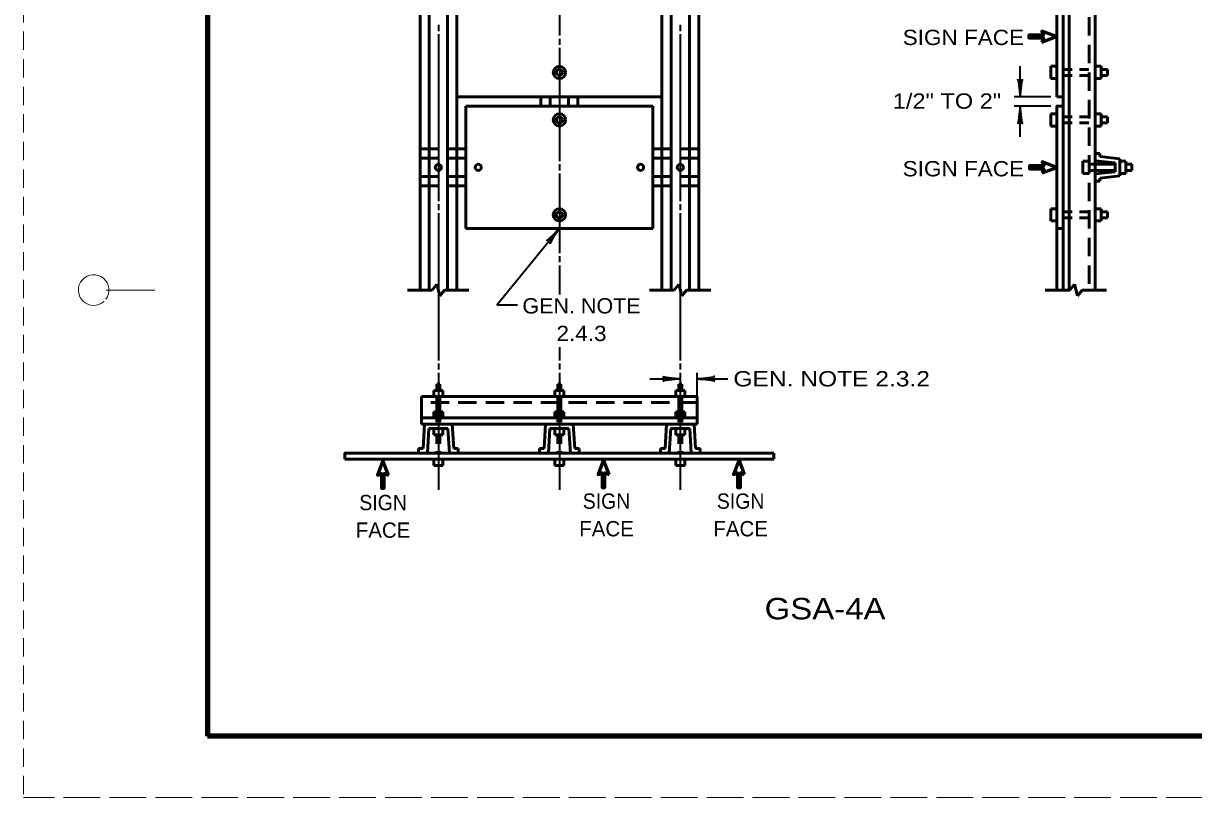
# Model space of a CAD drawing. Extents: x -45 to 635, y -382 to 59.
# Drawn here: x -44.9 to 146.2, y -381.5 to -255.1 of the extents above; entities that cross this region are included whole.
import ezdxf
from ezdxf.enums import TextEntityAlignment as Align

# ---------------------------------------------------------------- set-up
doc = ezdxf.new("R2010")
doc.units = 0
for name, pattern in [('LONG_DASHED', [7.5, 6, -1.5]), ('MEDIUM_DASHED', [4.5, 3, -1.5]), ('SHORT_DASHED', [2.7, 1.5, -1.2])]:
    doc.linetypes.add(name, pattern=pattern)
doc.layers.add('1', color=7, linetype='Continuous', lineweight=53)
doc.layers.add('61', color=7, linetype='Continuous', lineweight=35)

msp = doc.modelspace()

# ---------------------------------------------------------------- linework, layer by layer
at = {"layer": '1', "linetype": 'MEDIUM_DASHED', "lineweight": 13}
msp.add_line((-44.831, 58.54), (-44.891, -381.5), dxfattribs=at)
at = {"layer": '1'}
for p, q in [((19.863, -209.128), (19.863, -298.628)), ((21.363, -209.128), (21.363, -298.628)), ((24.363, -209.128), (24.363, -298.628)), ((25.863, -209.128), (25.863, -298.628)), ((59.363, -209.128), (59.363, -298.628)), ((60.863, -209.128), (60.863, -298.628)), ((63.863, -209.128), (63.863, -298.628)), ((65.363, -209.128), (65.363, -298.628)), ((125.848, -218.128), (125.848, -298.648)), ((130.098, -218.128), (130.098, -298.648)), ((123.848, -231.628), (123.848, -267.128)), ((122.848, -264.128), (122.848, -262.128)), ((122.848, -262.128), (123.848, -262.128)), ((131.098, -262.128), (130.098, -262.128)), ((131.098, -264.128), (131.098, -262.128)), ((131.098, -262.628), (132.098, -262.628)), ((131.098, -263.628), (132.098, -263.628)), ((132.098, -263.628), (132.098, -262.628)), ((122.848, -264.128), (123.848, -264.128)), ((131.098, -264.128), (130.098, -264.128)), ((59.363, -267.128), (25.863, -267.128)), ((39.613, -268.628), (39.613, -267.128)), ((41.113, -268.628), (41.113, -267.128)), ((44.113, -268.628), (44.113, -267.128)), ((45.613, -268.628), (45.613, -267.128)), ((123.848, -267.128), (124.848, -267.128)), ((57.863, -268.628), (27.363, -268.628)), ((27.363, -268.628), (27.363, -288.628)), ((57.863, -288.628), (57.863, -268.628)), ((122.848, -271.878), (122.848, -269.878)), ((122.848, -269.878), (123.848, -269.878)), ((131.098, -269.878), (130.098, -269.878)), ((131.098, -271.878), (131.098, -269.878)), ((131.098, -270.378), (132.098, -270.378)), ((132.098, -271.378), (132.098, -270.378)), ((122.848, -271.878), (123.848, -271.878)), ((131.098, -271.878), (130.098, -271.878)), ((131.098, -271.378), (132.098, -271.378)), ((130.848, -276.378), (130.098, -276.378)), ((130.848, -276.378), (130.848, -276.878)), ((130.848, -276.878), (134.098, -277.239)), ((128.098, -277.628), (128.098, -279.628)), ((128.098, -277.628), (129.098, -277.628)), ((130.098, -277.549), (133.348, -277.91)), ((130.098, -278.128), (133.348, -278.128)), ((133.348, -277.91), (133.348, -279.346)), ((134.098, -277.239), (134.098, -280.017)), ((135.098, -277.628), (134.098, -277.628)), ((135.098, -277.628), (135.098, -279.628)), ((135.098, -278.128), (136.098, -278.128)), ((136.098, -278.128), (136.098, -279.128)), ((128.098, -279.628), (129.098, -279.628)), ((130.098, -279.128), (133.348, -279.128)), ((130.098, -279.707), (133.348, -279.346)), ((130.848, -280.378), (134.098, -280.017)), ((130.848, -280.378), (130.848, -280.878)), ((135.098, -279.628), (134.098, -279.628)), ((135.098, -279.128), (136.098, -279.128)), ((130.848, -280.878), (130.098, -280.878)), ((122.848, -287.378), (122.848, -285.378)), ((122.848, -285.378), (123.848, -285.378)), ((131.098, -285.378), (130.098, -285.378)), ((131.098, -287.378), (131.098, -285.378)), ((131.098, -285.878), (132.098, -285.878)), ((132.098, -286.878), (132.098, -285.878)), ((122.848, -287.378), (123.848, -287.378)), ((131.098, -287.378), (130.098, -287.378)), ((131.098, -286.878), (132.098, -286.878)), ((57.863, -288.628), (27.363, -288.628)), ((123.848, -288.628), (124.848, -288.628)), ((22.625, -297.675), (21.846, -298.648)), ((22.625, -297.675), (23.1, -299.581)), ((62.125, -297.675), (61.346, -298.648)), ((62.125, -297.675), (62.6, -299.581)), ((126.735, -297.695), (125.956, -298.669)), ((126.735, -297.695), (127.21, -299.601)), ((17.846, -298.648), (21.846, -298.648)), ((23.846, -298.648), (23.1, -299.581)), ((23.846, -298.648), (27.846, -298.648)), ((57.346, -298.648), (61.346, -298.648)), ((63.346, -298.648), (62.6, -299.581)), ((63.346, -298.648), (67.346, -298.648)), ((121.956, -298.669), (125.956, -298.669)), ((127.956, -298.669), (127.21, -299.601)), ((127.956, -298.669), (131.956, -298.669)), ((22.113, -315.023), (23.613, -315.023)), ((22.113, -315.023), (22.113, -316.023)), ((22.613, -314.023), (23.113, -314.023)), ((22.613, -315.023), (22.613, -314.023)), ((23.113, -315.023), (23.113, -314.023)), ((23.613, -315.023), (23.613, -316.023)), ((43.363, -315.023), (41.863, -315.023)), ((41.863, -315.023), (41.863, -316.023)), ((42.363, -314.023), (42.863, -314.023)), ((42.363, -315.023), (42.363, -314.023)), ((42.863, -315.023), (42.863, -314.023)), ((43.363, -315.023), (43.363, -316.023)), ((63.113, -315.023), (61.613, -315.023)), ((61.613, -315.023), (61.613, -316.023)), ((62.113, -314.023), (62.613, -314.023)), ((62.113, -315.023), (62.113, -314.023)), ((62.613, -315.023), (62.613, -314.023)), ((63.113, -315.023), (63.113, -316.023)), ((65.103, -316.023), (20.123, -316.023)), ((20.123, -316.023), (20.123, -320.523)), ((65.103, -316.023), (65.103, -320.523)), ((22.113, -318.523), (22.113, -319.523)), ((23.613, -318.523), (22.113, -318.523)), ((22.613, -317.523), (23.113, -317.523)), ((22.613, -318.523), (22.613, -317.523)), ((23.113, -318.523), (23.113, -317.523)), ((23.613, -318.523), (23.613, -319.523)), ((41.863, -318.523), (41.863, -319.523)), ((43.363, -318.523), (41.863, -318.523)), ((42.363, -317.523), (42.863, -317.523)), ((42.363, -318.523), (42.363, -317.523)), ((42.863, -318.523), (42.863, -317.523)), ((43.363, -318.523), (43.363, -319.523)), ((61.613, -318.523), (61.613, -319.523)), ((63.113, -318.523), (61.613, -318.523)), ((62.113, -317.523), (62.613, -317.523)), ((62.113, -318.523), (62.113, -317.523)), ((62.613, -318.523), (62.613, -317.523)), ((63.113, -318.523), (63.113, -319.523)), ((65.103, -319.523), (20.123, -319.523)), ((65.103, -320.523), (20.123, -320.523)), ((20.613, -320.523), (20.363, -324.523)), ((25.113, -320.523), (25.363, -324.523)), ((40.363, -320.523), (40.113, -324.523)), ((44.863, -320.523), (45.113, -324.523)), ((60.113, -320.523), (59.863, -324.523)), ((64.613, -320.523), (64.863, -324.523)), ((21.317, -321.273), (21.067, -325.273)), ((24.408, -321.273), (21.317, -321.273)), ((22.113, -322.273), (22.113, -321.273)), ((22.113, -322.273), (23.613, -322.273)), ((23.613, -322.273), (23.613, -321.273)), ((24.408, -321.273), (24.658, -325.273)), ((41.067, -321.273), (40.817, -325.273)), ((41.067, -321.273), (44.158, -321.273)), ((41.863, -322.273), (41.863, -321.273)), ((43.363, -322.273), (41.863, -322.273)), ((43.363, -322.273), (43.363, -321.273)), ((44.158, -321.273), (44.408, -325.273)), ((60.817, -321.273), (60.567, -325.273)), ((60.817, -321.273), (63.908, -321.273)), ((61.613, -322.273), (61.613, -321.273)), ((63.113, -322.273), (61.613, -322.273)), ((63.113, -322.273), (63.113, -321.273)), ((63.908, -321.273), (64.158, -325.273)), ((20.363, -324.523), (19.613, -324.523)), ((19.613, -324.523), (19.613, -325.273)), ((26.113, -324.523), (25.363, -324.523)), ((26.113, -324.523), (26.113, -325.273)), ((39.363, -324.523), (40.113, -324.523)), ((39.363, -324.523), (39.363, -325.273)), ((45.113, -324.523), (45.863, -324.523)), ((45.863, -324.523), (45.863, -325.273)), ((59.113, -324.523), (59.863, -324.523)), ((59.113, -324.523), (59.113, -325.273)), ((64.863, -324.523), (65.613, -324.523)), ((65.613, -324.523), (65.613, -325.273)), ((77.613, -326.273), (7.613, -326.273)), ((22.113, -327.273), (22.113, -326.273)), ((23.613, -327.273), (23.613, -326.273)), ((41.863, -327.273), (41.863, -326.273)), ((43.363, -327.273), (43.363, -326.273)), ((61.613, -327.273), (61.613, -326.273)), ((63.113, -327.273), (63.113, -326.273)), ((77.613, -325.273), (77.613, -326.273)), ((22.113, -327.273), (23.613, -327.273)), ((43.363, -327.273), (41.863, -327.273)), ((63.113, -327.273), (61.613, -327.273))]:
    msp.add_line(p, q, dxfattribs=at)
at = {"layer": '1', "linetype": 'MEDIUM_DASHED'}
for p, q in [((129.098, -218.128), (129.098, -298.648)), ((27.363, -275.628), (19.863, -275.628)), ((57.863, -275.628), (65.363, -275.628)), ((27.363, -277.128), (19.863, -277.128)), ((57.863, -277.128), (65.363, -277.128)), ((27.363, -280.128), (19.863, -280.128)), ((57.863, -280.128), (65.363, -280.128)), ((27.363, -281.628), (19.863, -281.628)), ((57.863, -281.628), (65.363, -281.628)), ((65.103, -317.023), (20.123, -317.023))]:
    msp.add_line(p, q, dxfattribs=at)
at = {"layer": '1', "lineweight": 35}
for p, q in [((42.613, -241.628), (42.613, -257.128)), ((22.863, -255.378), (22.863, -256.378)), ((62.363, -255.378), (62.363, -256.378)), ((22.863, -256.878), (22.863, -284.128)), ((42.613, -257.628), (42.613, -258.628)), ((62.363, -256.878), (62.363, -284.128)), ((42.613, -259.128), (42.613, -277.628)), ((117.848, -267.128), (117.848, -262.128)), ((122.848, -267.128), (116.848, -267.128)), ((122.848, -268.628), (116.848, -268.628)), ((117.848, -273.628), (117.848, -268.628)), ((42.613, -278.128), (42.613, -279.128)), ((42.613, -279.628), (42.613, -292.628)), ((22.863, -284.628), (22.863, -285.628)), ((62.363, -284.628), (62.363, -285.628)), ((22.863, -286.128), (22.863, -310.148)), ((62.363, -286.128), (62.363, -310.148)), ((42.613, -293.128), (42.613, -294.128)), ((42.613, -294.628), (42.613, -299.357)), ((42.613, -307.952), (42.613, -310.148)), ((22.863, -310.648), (22.863, -311.648)), ((42.613, -310.648), (42.613, -311.648)), ((62.363, -310.648), (62.363, -311.648)), ((22.863, -312.148), (22.863, -315.023)), ((42.613, -312.148), (42.613, -315.023)), ((57.363, -313.148), (62.363, -313.148)), ((62.363, -312.148), (62.363, -315.023)), ((65.103, -316.023), (65.103, -312.148)), ((65.103, -313.148), (70.103, -313.148)), ((22.863, -315.023), (22.863, -331.273)), ((42.613, -315.023), (42.613, -331.273)), ((62.363, -315.023), (62.363, -331.273))]:
    msp.add_line(p, q, dxfattribs=at)
at = {"layer": '1', "linetype": 'SHORT_DASHED'}
for p, q in [((124.848, -262.628), (130.098, -262.628)), ((124.848, -263.628), (130.098, -263.628)), ((124.848, -270.378), (130.098, -270.378)), ((124.848, -271.378), (130.098, -271.378)), ((130.098, -278.128), (129.098, -278.128)), ((130.098, -279.128), (129.098, -279.128)), ((124.848, -285.878), (130.098, -285.878)), ((124.848, -286.878), (130.098, -286.878)), ((22.613, -316.023), (22.613, -320.523)), ((23.113, -316.023), (23.113, -320.523)), ((42.363, -316.023), (42.363, -320.523)), ((42.863, -316.023), (42.863, -320.523)), ((62.113, -316.023), (62.113, -320.523)), ((62.613, -316.023), (62.613, -320.523)), ((22.613, -322.273), (22.613, -325.273)), ((23.113, -322.273), (23.113, -325.273)), ((42.363, -322.273), (42.363, -325.273)), ((42.863, -322.273), (42.863, -325.273)), ((62.113, -322.273), (62.113, -325.273)), ((62.613, -322.273), (62.613, -325.273))]:
    msp.add_line(p, q, dxfattribs=at)
at = {"layer": '1'}
for points in [[(124.848, -217.128), (124.848, -231.628), (124.848, -298.628)], [(123.848, -298.648), (123.848, -268.628), (124.848, -268.628)], [(77.613, -325.273), (7.613, -325.273), (7.613, -326.273)]]:
    msp.add_lwpolyline(points, dxfattribs=at)
at = {"layer": '1', "lineweight": 60}
for points in [[(121.394, -258.18), (123.779, -257.28), (121.394, -256.38), (121.664, -257.055), (119.279, -257.055), (119.279, -257.505), (121.664, -257.505)], [(121.463, -279.528), (123.848, -278.628), (121.463, -277.728), (121.733, -278.403), (119.348, -278.403), (119.348, -278.853), (121.733, -278.853)], [(14.709, -328.894), (13.809, -326.509), (12.909, -328.894), (13.584, -328.624), (13.584, -331.009), (14.034, -331.009), (14.034, -328.624)], [(50.736, -328.778), (49.836, -326.393), (48.936, -328.778), (49.611, -328.508), (49.611, -330.893), (50.061, -330.893), (50.061, -328.508)], [(72.846, -328.778), (71.946, -326.393), (71.046, -328.778), (71.721, -328.508), (71.721, -330.893), (72.171, -330.893), (72.171, -328.508)]]:
    msp.add_lwpolyline(points, close=True, dxfattribs=at)
at = {"layer": '1', "lineweight": 35}
msp.add_lwpolyline([(42.613, -288.628), (32.458, -301.049), (35.755, -301.049)], dxfattribs=at)
at = {"layer": '1'}
for centre, radius in [((42.613, -263.128), 1), ((42.613, -263.128), 0.5), ((42.613, -270.878), 1), ((42.613, -270.878), 0.5), ((22.863, -278.628), 0.5), ((29.363, -278.628), 0.5), ((55.863, -278.628), 0.5), ((62.363, -278.628), 0.5), ((42.613, -286.378), 1), ((42.613, -286.378), 0.5)]:
    msp.add_circle(centre, radius, dxfattribs=at)
at = {"layer": '1', "lineweight": 40}
for centre, major_axis, ratio, start_param, end_param in [((117.571, -266.037), (0.156, -1.786), 0.122415, 0.8963533, 3.1415927), ((117.571, -266.037), (0.156, -1.786), 0.122415, 0.8963533, 3.1415927), ((118.059, -266.007), (-0.176, -1.756), 0.07063, 3.1407148, 5.41811), ((118.059, -266.007), (-0.176, -1.756), 0.07063, 3.1407148, 5.41811), ((117.636, -269.748), (0.176, 1.756), 0.07063, 3.1407148, 5.41811), ((117.636, -269.748), (0.176, 1.756), 0.07063, 3.1407148, 5.41811), ((118.124, -269.719), (-0.156, 1.786), 0.122415, 0.8963533, 3.1415927), ((118.124, -269.719), (-0.156, 1.786), 0.122415, 0.8963533, 3.1415927), ((41.74, -289.361), (1.248, 1.249), 0.07063, 3.1407148, 5.41811), ((42.136, -289.648), (1.009, 1.481), 0.122415, 0.8963533, 3.1415927), ((61.271, -313.425), (1.786, 0.156), 0.122415, 0.8963533, 3.1415927), ((61.242, -312.937), (1.756, -0.176), 0.07063, 3.1407148, 5.41811), ((66.223, -313.36), (-1.756, 0.176), 0.07063, 3.1407148, 5.41811), ((66.223, -313.36), (-1.756, 0.176), 0.07063, 3.1407148, 5.41811), ((66.194, -312.872), (-1.786, -0.156), 0.122415, 0.8963533, 3.1415927), ((66.194, -312.872), (-1.786, -0.156), 0.122415, 0.8963533, 3.1415927)]:
    msp.add_ellipse(centre, major_axis=major_axis, ratio=ratio, start_param=start_param, end_param=end_param, dxfattribs=at)
at = {"layer": '61', "lineweight": 13}
msp.add_line((-31.391, -298.66), (-23.411, -298.66), dxfattribs=at)
at = {"layer": '61', "lineweight": 158}
msp.add_line((624.229, -371.5), (-14.831, -371.48), dxfattribs=at)
at = {"layer": '61', "linetype": 'LONG_DASHED', "lineweight": 13}
msp.add_line((635.169, -381.48), (-44.891, -381.5), dxfattribs=at)
at = {"layer": '61', "lineweight": 158}
msp.add_lwpolyline([(624.209, 48.54), (-14.831, 48.54), (-14.831, -371.48)], dxfattribs=at)
at = {"layer": '61', "lineweight": 13}
msp.add_arc((-33.413, -298.659), 2.5, 323.13009, 312.31439, dxfattribs=at)

# ---------------------------------------------------------------- texts
at = {"layer": '1'}
for s, height, width, p in [('SIGN FACE', 2.5, 1.1, (108.574, -258.664)), ('1/2" TO 2"', 2.5, 1.15, (105.898, -269.053)), ('SIGN FACE', 2.5, 1.1, (108.574, -280.095)), ('GEN. NOTE', 2.5, 1.05, (46.232, -302.478)), ('2.4.3', 2.5, 1.1, (46.231, -306.978)), ('GEN. NOTE 2.3.2', 2.5, 1.2, (87.071, -314.382)), ('SIGN', 2.5, 0.95, (13.83, -334.592)), ('SIGN', 2.5, 0.95, (50.315, -334.357)), ('SIGN', 2.5, 0.95, (72.206, -334.357)), ('GSA-4A', 3.5, 1.15, (85.999, -352.406))]:
    msp.add_text(s, height=height, dxfattribs=dict(at, width=width)).set_placement(p, align=Align.CENTER)
for p in [(13.83, -339.092), (50.315, -338.857), (72.206, -338.857)]:
    msp.add_text('FACE', height=2.5, dxfattribs=at).set_placement(p, align=Align.CENTER)

doc.saveas('drawing.dxf')
